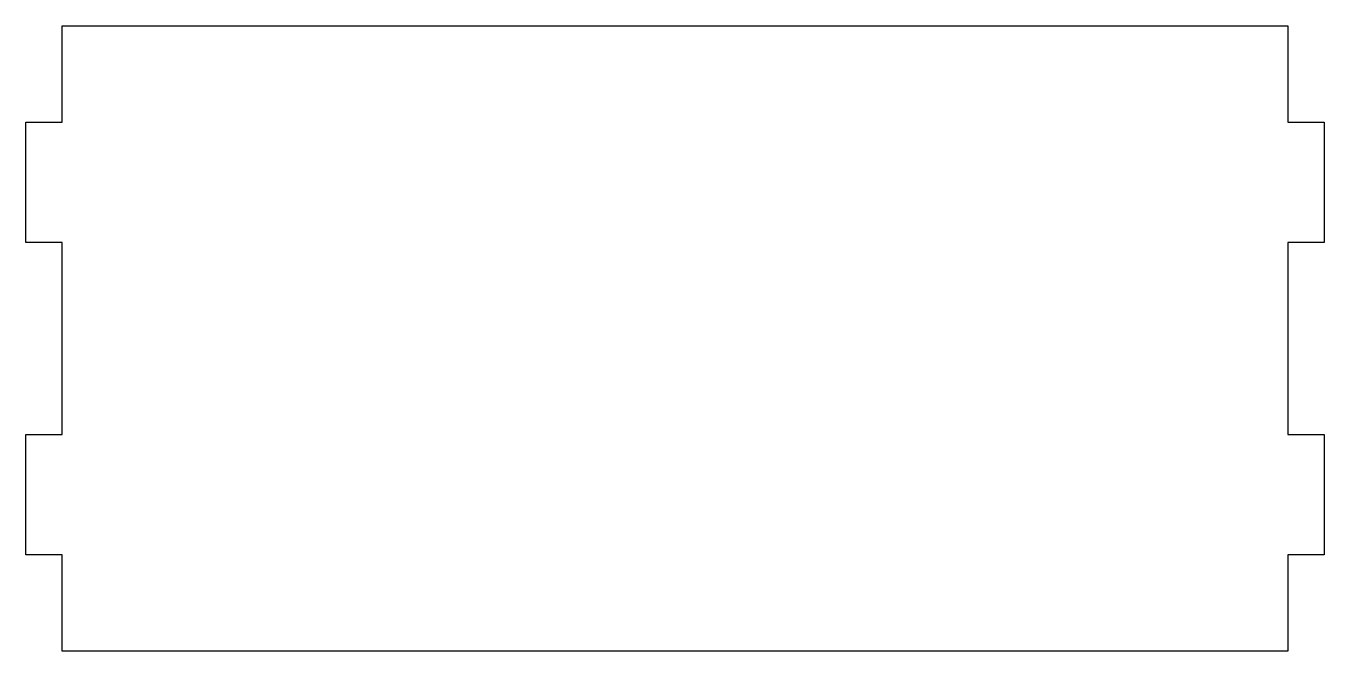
# Model space of a CAD drawing. Header units: millimetres. Extents: x 0 to 108, y 0 to 52.
import ezdxf

# ---------------------------------------------------------------- set-up
doc = ezdxf.new("R2010")
doc.units = ezdxf.units.MM
doc.layers.add('CUT', color=1, linetype='Continuous')

msp = doc.modelspace()

# ---------------------------------------------------------------- linework, layer by layer
at = {"layer": 'CUT'}
msp.add_lwpolyline([(0, 8), (0, 18), (3, 18), (3, 34), (0, 34), (0, 44), (3, 44), (3, 52), (105, 52), (105, 44), (108, 44), (108, 34), (105, 34), (105, 18), (108, 18), (108, 8), (105, 8), (105, 0), (3, 0), (3, 8), (0, 8)], close=True, dxfattribs=at)

doc.saveas('drawing.dxf')
